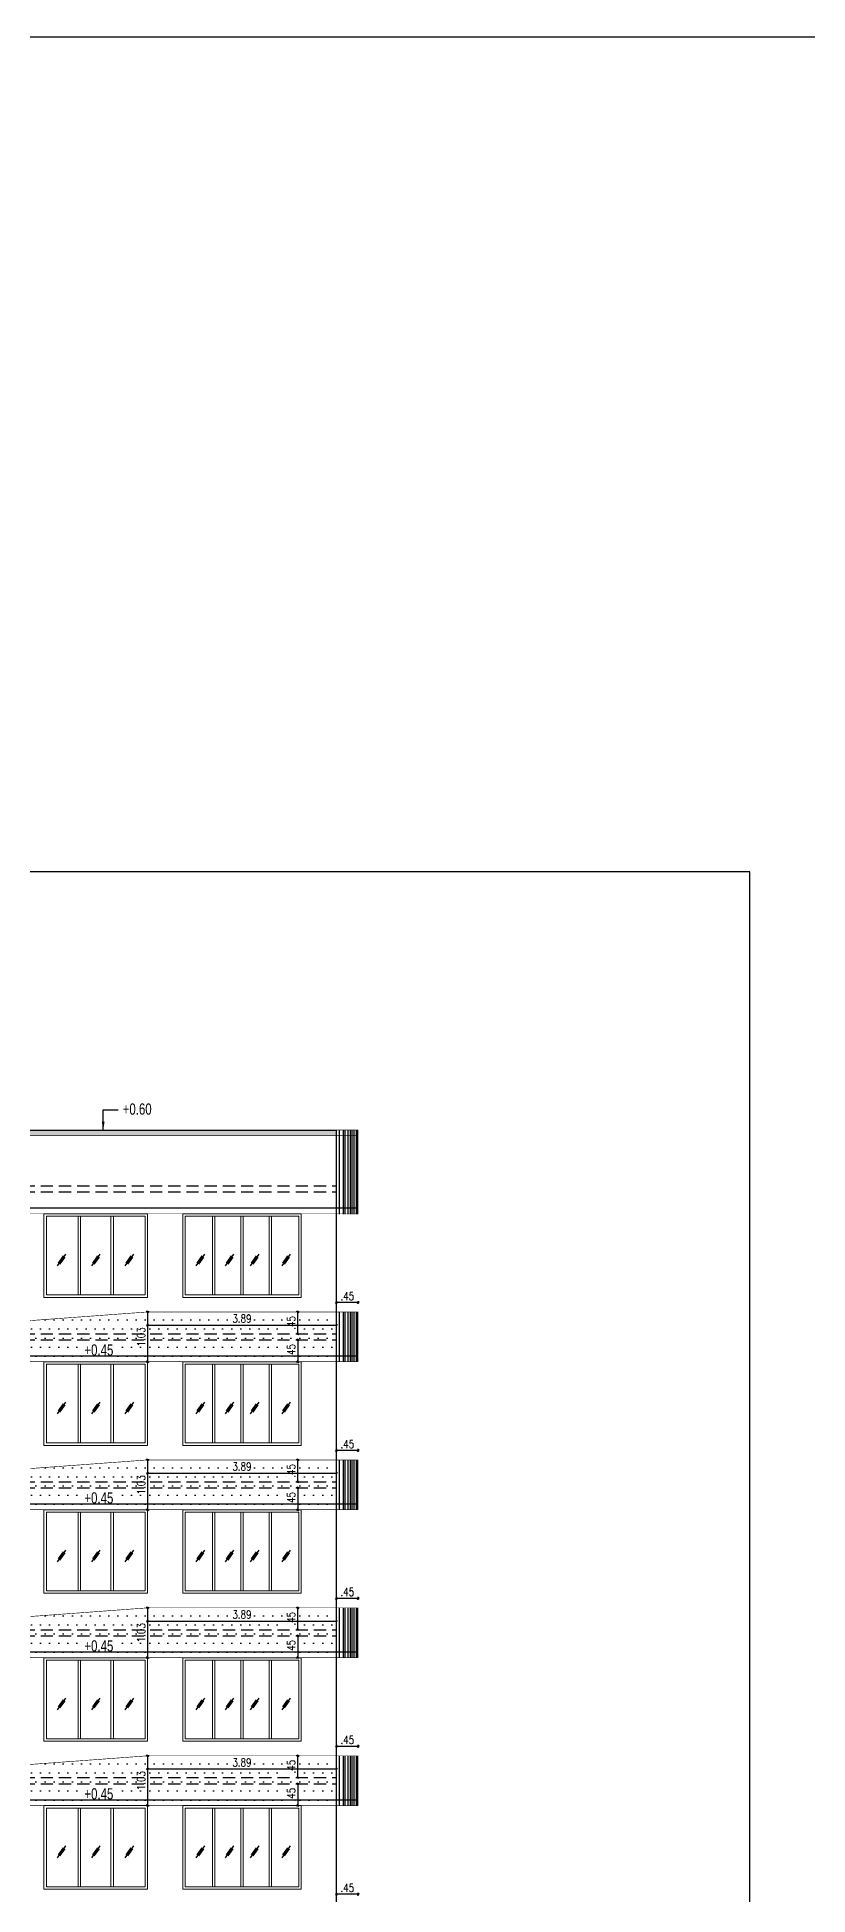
# Model space of a CAD drawing. Header units: inches. Extents: x 14331 to 14549, y 2557 to 2714.
# Drawn here: x 14378.12 to 14393.99, y 2675.97 to 2714.27 of the extents above; entities that cross this region are included whole.
import ezdxf
from ezdxf.enums import TextEntityAlignment as Align

# ---------------------------------------------------------------- set-up
doc = ezdxf.new("R2010")
doc.units = ezdxf.units.IN
doc.header["$LTSCALE"] = 0.25
doc.header["$MEASUREMENT"] = 0
doc.header["$PDMODE"] = 35
doc.linetypes.add('1', pattern=[0])
doc.linetypes.add('DASHEDX2', pattern=[1.5, 1, -0.5])
for name, color, linetype in [('ELE.PROJ.', 1, 'Continuous'), ('GLASS WINDOW', 251, '1'), ('hatch', 251, 'Continuous'), ('proj-internal', 1, 'DASHEDX2'), ('wall', 7, 'Continuous'), ('walls', 7, 'Continuous'), ('WORK TEX', 6, 'Continuous'), ('WORKING DIM', 7, 'Continuous')]:
    doc.layers.add(name, color=color, linetype=linetype)
doc.layers.add('WINDOW', color=106, linetype='Continuous', lineweight=13)
doc.styles.add('ARIAL', font='TIMES_0.TTF')
doc.styles.add('ARL', font='swisscl_0.ttf')
doc.styles.add('romans', font='romans.shx', dxfattribs={"width": 0.8})
doc.dimstyles.new('121', dxfattribs={"dimscale": 0.1, "dimtxt": 1.65, "dimasz": 0.2, "dimexe": 0.03125, "dimexo": 0.25, "dimgap": 0.5, "dimtad": 1, "dimzin": 4, "dimdsep": 46, "dimtxsty": 'romans', "dimblk1": 'MINITICK', "dimblk2": 'MINITICK', "dimsah": 1, "dimcen": 1, "dimse1": 1, "dimse2": 1, "dimclrd": 252, "dimclre": 256, "dimclrt": 7, "dimadec": 3, "dimazin": 0, "dimtfac": 0.8, "dimtix": 1, "dimtmove": 2, "dimatfit": 3, "dimfxl": 0, "dimtolj": 1, "dimtzin": 3, "dimarcsym": 0})
doc.dimstyles.new('DFSGSG', dxfattribs={"dimtxt": 0.23, "dimasz": 0.18, "dimexe": 0.18, "dimexo": 0.0625, "dimgap": 0.09, "dimtad": 1, "dimzin": 0, "dimdsep": 46, "dimtxsty": 'ARIAL', "dimcen": 0.09, "dimse1": 1, "dimse2": 1, "dimaunit": 1, "dimadec": 0, "dimazin": 0, "dimtfac": 1, "dimtix": 1, "dimtofl": 0, "dimtmove": 0, "dimatfit": 3, "dimfxl": 0, "dimtolj": 1, "dimtzin": 0, "dimarcsym": 0})

# ---------------------------------------------------------------- blocks, each defined once
blk = doc.blocks.new('MINITICK')
at = {"color": 7}
for p, q in [((1, 1), (-1, -1)), ((-1, 0), (1, 0)), ((0, -1.5), (0, 1.5))]:
    blk.add_line(p, q, dxfattribs=at)
blk = doc.blocks.new('*D1088')
at = {"layer": 'Defpoints', "color": 0, "transparency": 16777216}
for p in [(14384.285, 2675.982), (14384.285, 2675.787), (14384.735, 2675.787)]:
    blk.add_point(p, dxfattribs=at)
at = {"layer": 'WORKING DIM', "color": 252, "lineweight": -2, "transparency": 16777216}
blk.add_line((14384.715, 2675.982), (14384.305, 2675.982), dxfattribs=at)
at = {"layer": 'WORKING DIM', "color": 252, "lineweight": -2, "transparency": 16777216, "xscale": 0.02, "yscale": 0.02, "zscale": 0.02, "rotation": 180}
blk.add_blockref('MINITICK', (14384.285, 2675.982), dxfattribs=at)
at = {"layer": 'WORKING DIM', "color": 252, "lineweight": -2, "transparency": 16777216, "xscale": 0.02, "yscale": 0.02, "zscale": 0.02}
blk.add_blockref('MINITICK', (14384.735, 2675.982), dxfattribs=at)
at = {"layer": 'WORKING DIM', "color": 7, "transparency": 16777216, "insert": (14384.51, 2676.114), "char_height": 0.165, "attachment_point": 5, "style": 'romans'}
blk.add_mtext('\\A1;.45', dxfattribs=at)
blk = doc.blocks.new('*D1089')
at = {"layer": 'Defpoints', "color": 0, "transparency": 16777216}
for p in [(14384.285, 2679.032), (14384.285, 2678.837), (14384.735, 2678.837)]:
    blk.add_point(p, dxfattribs=at)
at = {"layer": 'WORKING DIM', "color": 252, "lineweight": -2, "transparency": 16777216}
blk.add_line((14384.715, 2679.032), (14384.305, 2679.032), dxfattribs=at)
at = {"layer": 'WORKING DIM', "color": 252, "lineweight": -2, "transparency": 16777216, "xscale": 0.02, "yscale": 0.02, "zscale": 0.02, "rotation": 180}
blk.add_blockref('MINITICK', (14384.285, 2679.032), dxfattribs=at)
at = {"layer": 'WORKING DIM', "color": 252, "lineweight": -2, "transparency": 16777216, "xscale": 0.02, "yscale": 0.02, "zscale": 0.02}
blk.add_blockref('MINITICK', (14384.735, 2679.032), dxfattribs=at)
at = {"layer": 'WORKING DIM', "color": 7, "transparency": 16777216, "insert": (14384.51, 2679.164), "char_height": 0.165, "attachment_point": 5, "style": 'romans'}
blk.add_mtext('\\A1;.45', dxfattribs=at)
blk = doc.blocks.new('*D1090')
at = {"layer": 'Defpoints', "color": 0, "transparency": 16777216}
for p in [(14384.285, 2682.082), (14384.285, 2681.887), (14384.735, 2681.887)]:
    blk.add_point(p, dxfattribs=at)
at = {"layer": 'WORKING DIM', "color": 252, "lineweight": -2, "transparency": 16777216}
blk.add_line((14384.715, 2682.082), (14384.305, 2682.082), dxfattribs=at)
at = {"layer": 'WORKING DIM', "color": 252, "lineweight": -2, "transparency": 16777216, "xscale": 0.02, "yscale": 0.02, "zscale": 0.02, "rotation": 180}
blk.add_blockref('MINITICK', (14384.285, 2682.082), dxfattribs=at)
at = {"layer": 'WORKING DIM', "color": 252, "lineweight": -2, "transparency": 16777216, "xscale": 0.02, "yscale": 0.02, "zscale": 0.02}
blk.add_blockref('MINITICK', (14384.735, 2682.082), dxfattribs=at)
at = {"layer": 'WORKING DIM', "color": 7, "transparency": 16777216, "insert": (14384.51, 2682.214), "char_height": 0.165, "attachment_point": 5, "style": 'romans'}
blk.add_mtext('\\A1;.45', dxfattribs=at)
blk = doc.blocks.new('*D1091')
at = {"layer": 'Defpoints', "color": 0, "transparency": 16777216}
for p in [(14384.285, 2685.132), (14384.285, 2684.937), (14384.735, 2684.937)]:
    blk.add_point(p, dxfattribs=at)
at = {"layer": 'WORKING DIM', "color": 252, "lineweight": -2, "transparency": 16777216}
blk.add_line((14384.715, 2685.132), (14384.305, 2685.132), dxfattribs=at)
at = {"layer": 'WORKING DIM', "color": 252, "lineweight": -2, "transparency": 16777216, "xscale": 0.02, "yscale": 0.02, "zscale": 0.02, "rotation": 180}
blk.add_blockref('MINITICK', (14384.285, 2685.132), dxfattribs=at)
at = {"layer": 'WORKING DIM', "color": 252, "lineweight": -2, "transparency": 16777216, "xscale": 0.02, "yscale": 0.02, "zscale": 0.02}
blk.add_blockref('MINITICK', (14384.735, 2685.132), dxfattribs=at)
at = {"layer": 'WORKING DIM', "color": 7, "transparency": 16777216, "insert": (14384.51, 2685.264), "char_height": 0.165, "attachment_point": 5, "style": 'romans'}
blk.add_mtext('\\A1;.45', dxfattribs=at)
blk = doc.blocks.new('*D1092')
at = {"layer": 'Defpoints', "color": 0, "transparency": 16777216}
for p in [(14384.285, 2688.182), (14384.285, 2687.987), (14384.735, 2687.987)]:
    blk.add_point(p, dxfattribs=at)
at = {"layer": 'WORKING DIM', "color": 252, "lineweight": -2, "transparency": 16777216}
blk.add_line((14384.715, 2688.182), (14384.305, 2688.182), dxfattribs=at)
at = {"layer": 'WORKING DIM', "color": 252, "lineweight": -2, "transparency": 16777216, "xscale": 0.02, "yscale": 0.02, "zscale": 0.02, "rotation": 180}
blk.add_blockref('MINITICK', (14384.285, 2688.182), dxfattribs=at)
at = {"layer": 'WORKING DIM', "color": 252, "lineweight": -2, "transparency": 16777216, "xscale": 0.02, "yscale": 0.02, "zscale": 0.02}
blk.add_blockref('MINITICK', (14384.735, 2688.182), dxfattribs=at)
at = {"layer": 'WORKING DIM', "color": 7, "transparency": 16777216, "insert": (14384.51, 2688.314), "char_height": 0.165, "attachment_point": 5, "style": 'romans'}
blk.add_mtext('\\A1;.45', dxfattribs=at)
blk = doc.blocks.new('*D1173')
at = {"layer": 'Defpoints', "color": 0, "transparency": 16777216}
for p in [(14383.268, 2678.837), (14383.489, 2678.837), (14383.268, 2678.387)]:
    blk.add_point(p, dxfattribs=at)
at = {"layer": 'WORKING DIM', "color": 252, "lineweight": -2, "transparency": 16777216}
blk.add_line((14383.489, 2678.407), (14383.489, 2678.817), dxfattribs=at)
at = {"layer": 'WORKING DIM', "color": 252, "lineweight": -2, "transparency": 16777216, "xscale": 0.02, "yscale": 0.02, "zscale": 0.02}
for p, rotation in [((14383.489, 2678.837), 90), ((14383.489, 2678.387), 270)]:
    blk.add_blockref('MINITICK', p, dxfattribs=dict(at, rotation=rotation))
at = {"layer": 'WORKING DIM', "color": 7, "transparency": 16777216, "insert": (14383.356, 2678.612), "char_height": 0.165, "attachment_point": 5, "rotation": 90, "style": 'romans'}
blk.add_mtext('\\A1;.45', dxfattribs=at)
blk = doc.blocks.new('*D1174')
at = {"layer": 'Defpoints', "color": 0, "transparency": 16777216}
for p in [(14383.78, 2678.26), (14383.489, 2677.81), (14383.78, 2677.81)]:
    blk.add_point(p, dxfattribs=at)
at = {"layer": 'WORKING DIM', "color": 252, "lineweight": -2, "transparency": 16777216}
blk.add_line((14383.489, 2678.24), (14383.489, 2677.83), dxfattribs=at)
at = {"layer": 'WORKING DIM', "color": 252, "lineweight": -2, "transparency": 16777216, "xscale": 0.02, "yscale": 0.02, "zscale": 0.02}
for p, rotation in [((14383.489, 2678.26), 90), ((14383.489, 2677.81), 270)]:
    blk.add_blockref('MINITICK', p, dxfattribs=dict(at, rotation=rotation))
at = {"layer": 'WORKING DIM', "color": 7, "transparency": 16777216, "insert": (14383.356, 2678.035), "char_height": 0.165, "attachment_point": 5, "rotation": 90, "style": 'romans'}
blk.add_mtext('\\A1;.45', dxfattribs=at)
blk = doc.blocks.new('*D1178')
at = {"layer": 'Defpoints', "color": 0, "transparency": 16777216}
for p in [(14380.397, 2678.837), (14384.285, 2678.837), (14384.285, 2678.566)]:
    blk.add_point(p, dxfattribs=at)
at = {"layer": 'WORKING DIM', "color": 252, "lineweight": -2, "transparency": 16777216}
blk.add_line((14380.417, 2678.566), (14384.265, 2678.566), dxfattribs=at)
at = {"layer": 'WORKING DIM', "color": 252, "lineweight": -2, "transparency": 16777216, "xscale": 0.02, "yscale": 0.02, "zscale": 0.02, "rotation": 180}
blk.add_blockref('MINITICK', (14380.397, 2678.566), dxfattribs=at)
at = {"layer": 'WORKING DIM', "color": 252, "lineweight": -2, "transparency": 16777216, "xscale": 0.02, "yscale": 0.02, "zscale": 0.02}
blk.add_blockref('MINITICK', (14384.285, 2678.566), dxfattribs=at)
at = {"layer": 'WORKING DIM', "color": 7, "transparency": 16777216, "insert": (14382.341, 2678.699), "char_height": 0.165, "attachment_point": 5, "style": 'romans'}
blk.add_mtext('\\A1;3.89', dxfattribs=at)
blk = doc.blocks.new('*D1181')
at = {"layer": 'Defpoints', "color": 0, "transparency": 16777216}
for p in [(14380.397, 2678.837), (14378.263, 2677.81), (14380.397, 2677.81)]:
    blk.add_point(p, dxfattribs=at)
at = {"layer": 'WORKING DIM', "color": 252, "lineweight": -2, "transparency": 16777216}
blk.add_line((14380.397, 2678.817), (14380.397, 2677.83), dxfattribs=at)
at = {"layer": 'WORKING DIM', "color": 252, "lineweight": -2, "transparency": 16777216, "xscale": 0.02, "yscale": 0.02, "zscale": 0.02}
for p, rotation in [((14380.397, 2678.837), 90), ((14380.397, 2677.81), 270)]:
    blk.add_blockref('MINITICK', p, dxfattribs=dict(at, rotation=rotation))
at = {"layer": 'WORKING DIM', "color": 7, "transparency": 16777216, "insert": (14380.265, 2678.324), "char_height": 0.165, "attachment_point": 5, "rotation": 90, "style": 'romans'}
blk.add_mtext('\\A1;1.03', dxfattribs=at)
blk = doc.blocks.new('*D1183')
at = {"layer": 'Defpoints', "color": 0, "transparency": 16777216}
for p in [(14383.268, 2681.887), (14383.489, 2681.887), (14383.268, 2681.437)]:
    blk.add_point(p, dxfattribs=at)
at = {"layer": 'WORKING DIM', "color": 252, "lineweight": -2, "transparency": 16777216}
blk.add_line((14383.489, 2681.457), (14383.489, 2681.867), dxfattribs=at)
at = {"layer": 'WORKING DIM', "color": 252, "lineweight": -2, "transparency": 16777216, "xscale": 0.02, "yscale": 0.02, "zscale": 0.02}
for p, rotation in [((14383.489, 2681.887), 90), ((14383.489, 2681.437), 270)]:
    blk.add_blockref('MINITICK', p, dxfattribs=dict(at, rotation=rotation))
at = {"layer": 'WORKING DIM', "color": 7, "transparency": 16777216, "insert": (14383.356, 2681.662), "char_height": 0.165, "attachment_point": 5, "rotation": 90, "style": 'romans'}
blk.add_mtext('\\A1;.45', dxfattribs=at)
blk = doc.blocks.new('*D1184')
at = {"layer": 'Defpoints', "color": 0, "transparency": 16777216}
for p in [(14383.78, 2681.31), (14383.489, 2680.86), (14383.78, 2680.86)]:
    blk.add_point(p, dxfattribs=at)
at = {"layer": 'WORKING DIM', "color": 252, "lineweight": -2, "transparency": 16777216}
blk.add_line((14383.489, 2681.29), (14383.489, 2680.88), dxfattribs=at)
at = {"layer": 'WORKING DIM', "color": 252, "lineweight": -2, "transparency": 16777216, "xscale": 0.02, "yscale": 0.02, "zscale": 0.02}
for p, rotation in [((14383.489, 2681.31), 90), ((14383.489, 2680.86), 270)]:
    blk.add_blockref('MINITICK', p, dxfattribs=dict(at, rotation=rotation))
at = {"layer": 'WORKING DIM', "color": 7, "transparency": 16777216, "insert": (14383.356, 2681.085), "char_height": 0.165, "attachment_point": 5, "rotation": 90, "style": 'romans'}
blk.add_mtext('\\A1;.45', dxfattribs=at)
blk = doc.blocks.new('*D1188')
at = {"layer": 'Defpoints', "color": 0, "transparency": 16777216}
for p in [(14380.397, 2681.887), (14384.285, 2681.887), (14384.285, 2681.616)]:
    blk.add_point(p, dxfattribs=at)
at = {"layer": 'WORKING DIM', "color": 252, "lineweight": -2, "transparency": 16777216}
blk.add_line((14380.417, 2681.616), (14384.265, 2681.616), dxfattribs=at)
at = {"layer": 'WORKING DIM', "color": 252, "lineweight": -2, "transparency": 16777216, "xscale": 0.02, "yscale": 0.02, "zscale": 0.02, "rotation": 180}
blk.add_blockref('MINITICK', (14380.397, 2681.616), dxfattribs=at)
at = {"layer": 'WORKING DIM', "color": 252, "lineweight": -2, "transparency": 16777216, "xscale": 0.02, "yscale": 0.02, "zscale": 0.02}
blk.add_blockref('MINITICK', (14384.285, 2681.616), dxfattribs=at)
at = {"layer": 'WORKING DIM', "color": 7, "transparency": 16777216, "insert": (14382.341, 2681.749), "char_height": 0.165, "attachment_point": 5, "style": 'romans'}
blk.add_mtext('\\A1;3.89', dxfattribs=at)
blk = doc.blocks.new('*D1191')
at = {"layer": 'Defpoints', "color": 0, "transparency": 16777216}
for p in [(14380.397, 2681.887), (14378.263, 2680.86), (14380.397, 2680.86)]:
    blk.add_point(p, dxfattribs=at)
at = {"layer": 'WORKING DIM', "color": 252, "lineweight": -2, "transparency": 16777216}
blk.add_line((14380.397, 2681.867), (14380.397, 2680.88), dxfattribs=at)
at = {"layer": 'WORKING DIM', "color": 252, "lineweight": -2, "transparency": 16777216, "xscale": 0.02, "yscale": 0.02, "zscale": 0.02}
for p, rotation in [((14380.397, 2681.887), 90), ((14380.397, 2680.86), 270)]:
    blk.add_blockref('MINITICK', p, dxfattribs=dict(at, rotation=rotation))
at = {"layer": 'WORKING DIM', "color": 7, "transparency": 16777216, "insert": (14380.265, 2681.374), "char_height": 0.165, "attachment_point": 5, "rotation": 90, "style": 'romans'}
blk.add_mtext('\\A1;1.03', dxfattribs=at)
blk = doc.blocks.new('*D1193')
at = {"layer": 'Defpoints', "color": 0, "transparency": 16777216}
for p in [(14383.268, 2684.937), (14383.489, 2684.937), (14383.268, 2684.487)]:
    blk.add_point(p, dxfattribs=at)
at = {"layer": 'WORKING DIM', "color": 252, "lineweight": -2, "transparency": 16777216}
blk.add_line((14383.489, 2684.507), (14383.489, 2684.917), dxfattribs=at)
at = {"layer": 'WORKING DIM', "color": 252, "lineweight": -2, "transparency": 16777216, "xscale": 0.02, "yscale": 0.02, "zscale": 0.02}
for p, rotation in [((14383.489, 2684.937), 90), ((14383.489, 2684.487), 270)]:
    blk.add_blockref('MINITICK', p, dxfattribs=dict(at, rotation=rotation))
at = {"layer": 'WORKING DIM', "color": 7, "transparency": 16777216, "insert": (14383.356, 2684.712), "char_height": 0.165, "attachment_point": 5, "rotation": 90, "style": 'romans'}
blk.add_mtext('\\A1;.45', dxfattribs=at)
blk = doc.blocks.new('*D1194')
at = {"layer": 'Defpoints', "color": 0, "transparency": 16777216}
for p in [(14383.78, 2684.36), (14383.489, 2683.91), (14383.78, 2683.91)]:
    blk.add_point(p, dxfattribs=at)
at = {"layer": 'WORKING DIM', "color": 252, "lineweight": -2, "transparency": 16777216}
blk.add_line((14383.489, 2684.34), (14383.489, 2683.93), dxfattribs=at)
at = {"layer": 'WORKING DIM', "color": 252, "lineweight": -2, "transparency": 16777216, "xscale": 0.02, "yscale": 0.02, "zscale": 0.02}
for p, rotation in [((14383.489, 2684.36), 90), ((14383.489, 2683.91), 270)]:
    blk.add_blockref('MINITICK', p, dxfattribs=dict(at, rotation=rotation))
at = {"layer": 'WORKING DIM', "color": 7, "transparency": 16777216, "insert": (14383.356, 2684.135), "char_height": 0.165, "attachment_point": 5, "rotation": 90, "style": 'romans'}
blk.add_mtext('\\A1;.45', dxfattribs=at)
blk = doc.blocks.new('*D1198')
at = {"layer": 'Defpoints', "color": 0, "transparency": 16777216}
for p in [(14380.397, 2684.937), (14384.285, 2684.937), (14384.285, 2684.666)]:
    blk.add_point(p, dxfattribs=at)
at = {"layer": 'WORKING DIM', "color": 252, "lineweight": -2, "transparency": 16777216}
blk.add_line((14380.417, 2684.666), (14384.265, 2684.666), dxfattribs=at)
at = {"layer": 'WORKING DIM', "color": 252, "lineweight": -2, "transparency": 16777216, "xscale": 0.02, "yscale": 0.02, "zscale": 0.02, "rotation": 180}
blk.add_blockref('MINITICK', (14380.397, 2684.666), dxfattribs=at)
at = {"layer": 'WORKING DIM', "color": 252, "lineweight": -2, "transparency": 16777216, "xscale": 0.02, "yscale": 0.02, "zscale": 0.02}
blk.add_blockref('MINITICK', (14384.285, 2684.666), dxfattribs=at)
at = {"layer": 'WORKING DIM', "color": 7, "transparency": 16777216, "insert": (14382.341, 2684.799), "char_height": 0.165, "attachment_point": 5, "style": 'romans'}
blk.add_mtext('\\A1;3.89', dxfattribs=at)
blk = doc.blocks.new('*D1201')
at = {"layer": 'Defpoints', "color": 0, "transparency": 16777216}
for p in [(14380.397, 2684.937), (14378.263, 2683.91), (14380.397, 2683.91)]:
    blk.add_point(p, dxfattribs=at)
at = {"layer": 'WORKING DIM', "color": 252, "lineweight": -2, "transparency": 16777216}
blk.add_line((14380.397, 2684.917), (14380.397, 2683.93), dxfattribs=at)
at = {"layer": 'WORKING DIM', "color": 252, "lineweight": -2, "transparency": 16777216, "xscale": 0.02, "yscale": 0.02, "zscale": 0.02}
for p, rotation in [((14380.397, 2684.937), 90), ((14380.397, 2683.91), 270)]:
    blk.add_blockref('MINITICK', p, dxfattribs=dict(at, rotation=rotation))
at = {"layer": 'WORKING DIM', "color": 7, "transparency": 16777216, "insert": (14380.265, 2684.424), "char_height": 0.165, "attachment_point": 5, "rotation": 90, "style": 'romans'}
blk.add_mtext('\\A1;1.03', dxfattribs=at)
blk = doc.blocks.new('*D1203')
at = {"layer": 'Defpoints', "color": 0, "transparency": 16777216}
for p in [(14383.268, 2687.987), (14383.489, 2687.987), (14383.268, 2687.537)]:
    blk.add_point(p, dxfattribs=at)
at = {"layer": 'WORKING DIM', "color": 252, "lineweight": -2, "transparency": 16777216}
blk.add_line((14383.489, 2687.557), (14383.489, 2687.967), dxfattribs=at)
at = {"layer": 'WORKING DIM', "color": 252, "lineweight": -2, "transparency": 16777216, "xscale": 0.02, "yscale": 0.02, "zscale": 0.02}
for p, rotation in [((14383.489, 2687.987), 90), ((14383.489, 2687.537), 270)]:
    blk.add_blockref('MINITICK', p, dxfattribs=dict(at, rotation=rotation))
at = {"layer": 'WORKING DIM', "color": 7, "transparency": 16777216, "insert": (14383.356, 2687.762), "char_height": 0.165, "attachment_point": 5, "rotation": 90, "style": 'romans'}
blk.add_mtext('\\A1;.45', dxfattribs=at)
blk = doc.blocks.new('*D1204')
at = {"layer": 'Defpoints', "color": 0, "transparency": 16777216}
for p in [(14383.78, 2687.41), (14383.489, 2686.96), (14383.78, 2686.96)]:
    blk.add_point(p, dxfattribs=at)
at = {"layer": 'WORKING DIM', "color": 252, "lineweight": -2, "transparency": 16777216}
blk.add_line((14383.489, 2687.39), (14383.489, 2686.98), dxfattribs=at)
at = {"layer": 'WORKING DIM', "color": 252, "lineweight": -2, "transparency": 16777216, "xscale": 0.02, "yscale": 0.02, "zscale": 0.02}
for p, rotation in [((14383.489, 2687.41), 90), ((14383.489, 2686.96), 270)]:
    blk.add_blockref('MINITICK', p, dxfattribs=dict(at, rotation=rotation))
at = {"layer": 'WORKING DIM', "color": 7, "transparency": 16777216, "insert": (14383.356, 2687.185), "char_height": 0.165, "attachment_point": 5, "rotation": 90, "style": 'romans'}
blk.add_mtext('\\A1;.45', dxfattribs=at)
blk = doc.blocks.new('*D1208')
at = {"layer": 'Defpoints', "color": 0, "transparency": 16777216}
for p in [(14380.397, 2687.987), (14384.285, 2687.987), (14384.285, 2687.716)]:
    blk.add_point(p, dxfattribs=at)
at = {"layer": 'WORKING DIM', "color": 252, "lineweight": -2, "transparency": 16777216}
blk.add_line((14380.417, 2687.716), (14384.265, 2687.716), dxfattribs=at)
at = {"layer": 'WORKING DIM', "color": 252, "lineweight": -2, "transparency": 16777216, "xscale": 0.02, "yscale": 0.02, "zscale": 0.02, "rotation": 180}
blk.add_blockref('MINITICK', (14380.397, 2687.716), dxfattribs=at)
at = {"layer": 'WORKING DIM', "color": 252, "lineweight": -2, "transparency": 16777216, "xscale": 0.02, "yscale": 0.02, "zscale": 0.02}
blk.add_blockref('MINITICK', (14384.285, 2687.716), dxfattribs=at)
at = {"layer": 'WORKING DIM', "color": 7, "transparency": 16777216, "insert": (14382.341, 2687.849), "char_height": 0.165, "attachment_point": 5, "style": 'romans'}
blk.add_mtext('\\A1;3.89', dxfattribs=at)
blk = doc.blocks.new('*D1211')
at = {"layer": 'Defpoints', "color": 0, "transparency": 16777216}
for p in [(14380.397, 2687.987), (14378.263, 2686.96), (14380.397, 2686.96)]:
    blk.add_point(p, dxfattribs=at)
at = {"layer": 'WORKING DIM', "color": 252, "lineweight": -2, "transparency": 16777216}
blk.add_line((14380.397, 2687.967), (14380.397, 2686.98), dxfattribs=at)
at = {"layer": 'WORKING DIM', "color": 252, "lineweight": -2, "transparency": 16777216, "xscale": 0.02, "yscale": 0.02, "zscale": 0.02}
for p, rotation in [((14380.397, 2687.987), 90), ((14380.397, 2686.96), 270)]:
    blk.add_blockref('MINITICK', p, dxfattribs=dict(at, rotation=rotation))
at = {"layer": 'WORKING DIM', "color": 7, "transparency": 16777216, "insert": (14380.265, 2687.474), "char_height": 0.165, "attachment_point": 5, "rotation": 90, "style": 'romans'}
blk.add_mtext('\\A1;1.03', dxfattribs=at)

msp = doc.modelspace()

# ---------------------------------------------------------------- hatches: boundary and pattern name
at = {"layer": 'hatch', "true_color": 0xc7b399}
h = msp.add_hatch(dxfattribs=at)
h.set_pattern_fill('DOTS', color=253, scale=0.5)
h.set_pattern_definition([(0, (-249.33901, 17.27428), (0.015625, 0.03125), [0, -0.03125])])
h.paths.add_polyline_path([(14374.3, 2691.737), (14384.285, 2691.737), (14384.285, 2691.622), (14374.3, 2691.622)])
h = msp.add_hatch(dxfattribs=at)
h.set_pattern_fill('DOTS', color=253, scale=3)
h.set_pattern_definition([(0, (-249.33901, 50.82431), (0.09375, 0.1875), [0, -0.1875])])
h.paths.add_polyline_path([(14374.3, 2687.537), (14374.3, 2686.96), (14384.285, 2686.96), (14384.285, 2687.987), (14380.397, 2687.987)])
h = msp.add_hatch(dxfattribs=at)
h.set_pattern_fill('DOTS', color=253, scale=3)
h.set_pattern_definition([(0, (-249.33901, 47.77428), (0.09375, 0.1875), [0, -0.1875])])
h.paths.add_polyline_path([(14374.3, 2684.487), (14374.3, 2683.91), (14384.285, 2683.91), (14384.285, 2684.937), (14380.397, 2684.937)])
h = msp.add_hatch(dxfattribs=at)
h.set_pattern_fill('DOTS', color=253, scale=3)
h.set_pattern_definition([(0, (-249.33901, 44.72428), (0.09375, 0.1875), [0, -0.1875])])
h.paths.add_polyline_path([(14374.3, 2681.437), (14374.3, 2680.86), (14384.285, 2680.86), (14384.285, 2681.887), (14380.397, 2681.887)])
h = msp.add_hatch(dxfattribs=at)
h.set_pattern_fill('DOTS', color=253, scale=3)
h.set_pattern_definition([(0, (-249.33901, 41.67428), (0.09375, 0.1875), [0, -0.1875])])
h.paths.add_polyline_path([(14374.3, 2678.387), (14374.3, 2677.81), (14384.285, 2677.81), (14384.285, 2678.837), (14380.397, 2678.837)])

# ---------------------------------------------------------------- linework, layer by layer
at = {"layer": 'ELE.PROJ.', "color": 8}
for p, q in [((14384.345, 2691.737), (14384.345, 2690.006)), ((14384.423, 2691.737), (14384.423, 2690.006)), ((14384.463, 2691.737), (14384.463, 2690.006)), ((14384.524, 2691.737), (14384.524, 2690.006)), ((14384.57, 2691.737), (14384.57, 2690.006)), ((14384.604, 2691.737), (14384.604, 2690.006)), ((14384.645, 2691.737), (14384.645, 2690.006)), ((14384.694, 2691.737), (14384.694, 2690.006)), ((14384.723, 2691.737), (14384.723, 2690.006)), ((14384.345, 2687.987), (14384.345, 2686.956)), ((14384.423, 2687.987), (14384.423, 2686.956)), ((14384.463, 2687.987), (14384.463, 2686.956)), ((14384.524, 2687.987), (14384.524, 2686.956)), ((14384.57, 2687.987), (14384.57, 2686.956)), ((14384.604, 2687.987), (14384.604, 2686.956)), ((14384.645, 2687.987), (14384.645, 2686.956)), ((14384.694, 2687.987), (14384.694, 2686.956)), ((14384.723, 2687.987), (14384.723, 2686.956)), ((14384.345, 2684.937), (14384.345, 2683.906)), ((14384.423, 2684.937), (14384.423, 2683.906)), ((14384.463, 2684.937), (14384.463, 2683.906)), ((14384.524, 2684.937), (14384.524, 2683.906)), ((14384.57, 2684.937), (14384.57, 2683.906)), ((14384.604, 2684.937), (14384.604, 2683.906)), ((14384.645, 2684.937), (14384.645, 2683.906)), ((14384.694, 2684.937), (14384.694, 2683.906)), ((14384.723, 2684.937), (14384.723, 2683.906)), ((14384.345, 2681.887), (14384.345, 2680.856)), ((14384.423, 2681.887), (14384.423, 2680.856)), ((14384.463, 2681.887), (14384.463, 2680.856)), ((14384.524, 2681.887), (14384.524, 2680.856)), ((14384.57, 2681.887), (14384.57, 2680.856)), ((14384.604, 2681.887), (14384.604, 2680.856)), ((14384.645, 2681.887), (14384.645, 2680.856)), ((14384.694, 2681.887), (14384.694, 2680.856)), ((14384.723, 2681.887), (14384.723, 2680.856)), ((14384.345, 2678.837), (14384.345, 2677.806)), ((14384.423, 2678.837), (14384.423, 2677.806)), ((14384.463, 2678.837), (14384.463, 2677.806)), ((14384.524, 2678.837), (14384.524, 2677.806)), ((14384.57, 2678.837), (14384.57, 2677.806)), ((14384.604, 2678.837), (14384.604, 2677.806)), ((14384.645, 2678.837), (14384.645, 2677.806)), ((14384.694, 2678.837), (14384.694, 2677.806)), ((14384.723, 2678.837), (14384.723, 2677.806))]:
    msp.add_line(p, q, dxfattribs=at)
at = {"layer": 'ELE.PROJ.'}
for p, q in [((14384.735, 2690.125), (14374.3, 2690.125)), ((14384.735, 2687.075), (14374.3, 2687.075)), ((14384.735, 2684.025), (14374.3, 2684.025)), ((14384.735, 2680.975), (14374.3, 2680.975)), ((14384.735, 2677.925), (14374.3, 2677.925))]:
    msp.add_line(p, q, dxfattribs=at)
at = {"layer": 'ELE.PROJ.', "const_width": 0.012}
for points in [[(14384.735, 2690.01), (14374.3, 2690.01), (14374.3, 2691.737), (14384.735, 2691.737)], [(14384.735, 2687.987), (14380.397, 2687.987), (14374.3, 2687.537), (14374.3, 2686.96), (14384.735, 2686.96)], [(14384.735, 2684.937), (14380.397, 2684.937), (14374.3, 2684.487), (14374.3, 2683.91), (14384.735, 2683.91)], [(14384.735, 2681.887), (14380.397, 2681.887), (14374.3, 2681.437), (14374.3, 2680.86), (14384.735, 2680.86)], [(14384.735, 2678.837), (14380.397, 2678.837), (14374.3, 2678.387), (14374.3, 2677.81), (14384.735, 2677.81)]]:
    msp.add_lwpolyline(points, close=True, dxfattribs=at)
msp.add_lwpolyline([(14384.735, 2691.622), (14374.3, 2691.622)], dxfattribs=at)
at = {"layer": 'GLASS WINDOW', "color": 4, "ltscale": 200}
for p, q in [((14378.709, 2689.178), (14378.536, 2688.937)), ((14379.415, 2689.178), (14379.242, 2688.937)), ((14380.104, 2689.178), (14379.93, 2688.937)), ((14381.568, 2689.178), (14381.394, 2688.937)), ((14382.17, 2689.178), (14381.997, 2688.937)), ((14382.687, 2689.178), (14382.513, 2688.937)), ((14383.333, 2689.178), (14383.159, 2688.937)), ((14378.659, 2689.142), (14378.554, 2688.996)), ((14378.691, 2689.119), (14378.586, 2688.973)), ((14379.365, 2689.142), (14379.26, 2688.996)), ((14379.397, 2689.119), (14379.292, 2688.973)), ((14380.054, 2689.142), (14379.949, 2688.996)), ((14380.086, 2689.119), (14379.981, 2688.973)), ((14381.517, 2689.142), (14381.412, 2688.996)), ((14381.55, 2689.119), (14381.445, 2688.973)), ((14382.12, 2689.142), (14382.015, 2688.996)), ((14382.152, 2689.119), (14382.047, 2688.973)), ((14382.637, 2689.142), (14382.532, 2688.996)), ((14382.669, 2689.119), (14382.564, 2688.973)), ((14383.282, 2689.142), (14383.177, 2688.996)), ((14383.315, 2689.119), (14383.21, 2688.973)), ((14378.709, 2686.128), (14378.536, 2685.887)), ((14378.659, 2686.092), (14378.554, 2685.946)), ((14379.415, 2686.128), (14379.242, 2685.887)), ((14379.365, 2686.092), (14379.26, 2685.946)), ((14380.104, 2686.128), (14379.93, 2685.887)), ((14380.054, 2686.092), (14379.949, 2685.946)), ((14381.568, 2686.128), (14381.394, 2685.887)), ((14381.517, 2686.092), (14381.412, 2685.946)), ((14382.17, 2686.128), (14381.997, 2685.887)), ((14382.12, 2686.092), (14382.015, 2685.946)), ((14382.687, 2686.128), (14382.513, 2685.887)), ((14382.637, 2686.092), (14382.532, 2685.946)), ((14383.333, 2686.128), (14383.159, 2685.887)), ((14383.282, 2686.092), (14383.177, 2685.946)), ((14378.691, 2686.069), (14378.586, 2685.923)), ((14379.397, 2686.069), (14379.292, 2685.923)), ((14380.086, 2686.069), (14379.981, 2685.923)), ((14381.55, 2686.069), (14381.445, 2685.923)), ((14382.152, 2686.069), (14382.047, 2685.923)), ((14382.669, 2686.069), (14382.564, 2685.923)), ((14383.315, 2686.069), (14383.21, 2685.923)), ((14378.709, 2683.078), (14378.536, 2682.837)), ((14378.659, 2683.042), (14378.554, 2682.896)), ((14378.691, 2683.019), (14378.586, 2682.873)), ((14379.415, 2683.078), (14379.242, 2682.837)), ((14379.365, 2683.042), (14379.26, 2682.896)), ((14379.397, 2683.019), (14379.292, 2682.873)), ((14380.104, 2683.078), (14379.93, 2682.837)), ((14380.054, 2683.042), (14379.949, 2682.896)), ((14380.086, 2683.019), (14379.981, 2682.873)), ((14381.568, 2683.078), (14381.394, 2682.837)), ((14381.517, 2683.042), (14381.412, 2682.896)), ((14381.55, 2683.019), (14381.445, 2682.873)), ((14382.17, 2683.078), (14381.997, 2682.837)), ((14382.12, 2683.042), (14382.015, 2682.896)), ((14382.152, 2683.019), (14382.047, 2682.873)), ((14382.687, 2683.078), (14382.513, 2682.837)), ((14382.637, 2683.042), (14382.532, 2682.896)), ((14382.669, 2683.019), (14382.564, 2682.873)), ((14383.333, 2683.078), (14383.159, 2682.837)), ((14383.282, 2683.042), (14383.177, 2682.896)), ((14383.315, 2683.019), (14383.21, 2682.873)), ((14378.709, 2680.028), (14378.536, 2679.787)), ((14378.659, 2679.992), (14378.554, 2679.846)), ((14378.691, 2679.969), (14378.586, 2679.823)), ((14379.415, 2680.028), (14379.242, 2679.787)), ((14379.365, 2679.992), (14379.26, 2679.846)), ((14379.397, 2679.969), (14379.292, 2679.823)), ((14380.104, 2680.028), (14379.93, 2679.787)), ((14380.054, 2679.992), (14379.949, 2679.846)), ((14380.086, 2679.969), (14379.981, 2679.823)), ((14381.568, 2680.028), (14381.394, 2679.787)), ((14381.517, 2679.992), (14381.412, 2679.846)), ((14381.55, 2679.969), (14381.445, 2679.823)), ((14382.17, 2680.028), (14381.997, 2679.787)), ((14382.12, 2679.992), (14382.015, 2679.846)), ((14382.152, 2679.969), (14382.047, 2679.823)), ((14382.687, 2680.028), (14382.513, 2679.787)), ((14382.637, 2679.992), (14382.532, 2679.846)), ((14382.669, 2679.969), (14382.564, 2679.823)), ((14383.333, 2680.028), (14383.159, 2679.787)), ((14383.282, 2679.992), (14383.177, 2679.846)), ((14383.315, 2679.969), (14383.21, 2679.823)), ((14378.709, 2676.978), (14378.536, 2676.737)), ((14378.659, 2676.942), (14378.554, 2676.796)), ((14378.691, 2676.919), (14378.586, 2676.773)), ((14379.415, 2676.978), (14379.242, 2676.737)), ((14379.365, 2676.942), (14379.26, 2676.796)), ((14379.397, 2676.919), (14379.292, 2676.773)), ((14380.104, 2676.978), (14379.93, 2676.737)), ((14380.054, 2676.942), (14379.949, 2676.796)), ((14380.086, 2676.919), (14379.981, 2676.773)), ((14381.568, 2676.978), (14381.394, 2676.737)), ((14381.517, 2676.942), (14381.412, 2676.796)), ((14381.55, 2676.919), (14381.445, 2676.773)), ((14382.17, 2676.978), (14381.997, 2676.737)), ((14382.12, 2676.942), (14382.015, 2676.796)), ((14382.152, 2676.919), (14382.047, 2676.773)), ((14382.687, 2676.978), (14382.513, 2676.737)), ((14382.637, 2676.942), (14382.532, 2676.796)), ((14382.669, 2676.919), (14382.564, 2676.773)), ((14383.333, 2676.978), (14383.159, 2676.737)), ((14383.282, 2676.942), (14383.177, 2676.796)), ((14383.315, 2676.919), (14383.21, 2676.773))]:
    msp.add_line(p, q, dxfattribs=at)
at = {"layer": 'proj-internal', "color": 251}
for p, q in [((14362.448, 2690.587), (14384.285, 2690.587)), ((14362.448, 2690.46), (14384.285, 2690.46)), ((14362.448, 2687.537), (14384.285, 2687.537)), ((14362.448, 2687.41), (14384.285, 2687.41)), ((14362.448, 2684.487), (14384.285, 2684.487)), ((14362.448, 2684.36), (14384.285, 2684.36)), ((14362.448, 2681.437), (14384.285, 2681.437)), ((14362.448, 2681.31), (14384.285, 2681.31)), ((14362.448, 2678.387), (14384.285, 2678.387)), ((14362.448, 2678.26), (14384.285, 2678.26))]:
    msp.add_line(p, q, dxfattribs=at)
at = {"layer": 'wall'}
for p in [(14374.3, 2691.737), (14384.285, 2650.61)]:
    msp.add_line(p, (14384.285, 2691.737), dxfattribs=at)
msp.add_lwpolyline([(14392.8, 2697.058), (14354.632, 2697.058), (14354.632, 2643.083), (14392.8, 2643.083)], close=True, dxfattribs=at)
at = {"layer": 'walls'}
msp.add_lwpolyline([(14331.347, 2557.016), (14548.635, 2557.016), (14548.635, 2714.267), (14331.347, 2714.267)], close=True, dxfattribs=at)
at = {"layer": 'WINDOW'}
for p, q in [((14378.966, 2689.96), (14378.966, 2688.337)), ((14379.016, 2689.96), (14379.016, 2688.337)), ((14379.644, 2689.96), (14379.644, 2688.337)), ((14379.694, 2689.96), (14379.694, 2688.337)), ((14381.731, 2689.96), (14381.731, 2688.337)), ((14381.781, 2689.96), (14381.781, 2688.337)), ((14382.316, 2689.96), (14382.316, 2688.337)), ((14382.366, 2689.96), (14382.366, 2688.337)), ((14382.901, 2689.96), (14382.901, 2688.337)), ((14382.951, 2689.96), (14382.951, 2688.337)), ((14378.966, 2686.91), (14378.966, 2685.287)), ((14379.016, 2686.91), (14379.016, 2685.287)), ((14379.644, 2686.91), (14379.644, 2685.287)), ((14379.694, 2686.91), (14379.694, 2685.287)), ((14381.731, 2686.91), (14381.731, 2685.287)), ((14381.781, 2686.91), (14381.781, 2685.287)), ((14382.316, 2686.91), (14382.316, 2685.287)), ((14382.366, 2686.91), (14382.366, 2685.287)), ((14382.901, 2686.91), (14382.901, 2685.287)), ((14382.951, 2686.91), (14382.951, 2685.287)), ((14378.966, 2683.86), (14378.966, 2682.237)), ((14379.016, 2683.86), (14379.016, 2682.237)), ((14379.644, 2683.86), (14379.644, 2682.237)), ((14379.694, 2683.86), (14379.694, 2682.237)), ((14381.731, 2683.86), (14381.731, 2682.237)), ((14381.781, 2683.86), (14381.781, 2682.237)), ((14382.316, 2683.86), (14382.316, 2682.237)), ((14382.366, 2683.86), (14382.366, 2682.237)), ((14382.901, 2683.86), (14382.901, 2682.237)), ((14382.951, 2683.86), (14382.951, 2682.237)), ((14378.966, 2680.81), (14378.966, 2679.187)), ((14379.016, 2680.81), (14379.016, 2679.187)), ((14379.644, 2680.81), (14379.644, 2679.187)), ((14379.694, 2680.81), (14379.694, 2679.187)), ((14381.731, 2680.81), (14381.731, 2679.187)), ((14381.781, 2680.81), (14381.781, 2679.187)), ((14382.316, 2680.81), (14382.316, 2679.187)), ((14382.366, 2680.81), (14382.366, 2679.187)), ((14382.901, 2680.81), (14382.901, 2679.187)), ((14382.951, 2680.81), (14382.951, 2679.187)), ((14378.966, 2677.76), (14378.966, 2676.137)), ((14379.016, 2677.76), (14379.016, 2676.137)), ((14379.644, 2677.76), (14379.644, 2676.137)), ((14379.694, 2677.76), (14379.694, 2676.137)), ((14381.731, 2677.76), (14381.731, 2676.137)), ((14381.781, 2677.76), (14381.781, 2676.137)), ((14382.316, 2677.76), (14382.316, 2676.137)), ((14382.366, 2677.76), (14382.366, 2676.137)), ((14382.901, 2677.76), (14382.901, 2676.137)), ((14382.951, 2677.76), (14382.951, 2676.137))]:
    msp.add_line(p, q, dxfattribs=at)
for points in [[(14378.263, 2688.287), (14380.397, 2688.287), (14380.397, 2690.01), (14378.263, 2690.01)], [(14378.313, 2688.337), (14380.347, 2688.337), (14380.347, 2689.96), (14378.313, 2689.96)], [(14381.122, 2688.287), (14383.561, 2688.287), (14383.561, 2690.01), (14381.122, 2690.01)], [(14381.172, 2688.337), (14383.511, 2688.337), (14383.511, 2689.96), (14381.172, 2689.96)], [(14378.263, 2685.237), (14380.397, 2685.237), (14380.397, 2686.96), (14378.263, 2686.96)], [(14378.313, 2685.287), (14380.347, 2685.287), (14380.347, 2686.91), (14378.313, 2686.91)], [(14381.122, 2685.237), (14383.561, 2685.237), (14383.561, 2686.96), (14381.122, 2686.96)], [(14381.172, 2685.287), (14383.511, 2685.287), (14383.511, 2686.91), (14381.172, 2686.91)], [(14378.263, 2682.187), (14380.397, 2682.187), (14380.397, 2683.91), (14378.263, 2683.91)], [(14378.313, 2682.237), (14380.347, 2682.237), (14380.347, 2683.86), (14378.313, 2683.86)], [(14381.122, 2682.187), (14383.561, 2682.187), (14383.561, 2683.91), (14381.122, 2683.91)], [(14381.172, 2682.237), (14383.511, 2682.237), (14383.511, 2683.86), (14381.172, 2683.86)], [(14378.263, 2679.137), (14380.397, 2679.137), (14380.397, 2680.86), (14378.263, 2680.86)], [(14378.313, 2679.187), (14380.347, 2679.187), (14380.347, 2680.81), (14378.313, 2680.81)], [(14381.122, 2679.137), (14383.561, 2679.137), (14383.561, 2680.86), (14381.122, 2680.86)], [(14381.172, 2679.187), (14383.511, 2679.187), (14383.511, 2680.81), (14381.172, 2680.81)], [(14378.263, 2676.087), (14380.397, 2676.087), (14380.397, 2677.81), (14378.263, 2677.81)], [(14378.313, 2676.137), (14380.347, 2676.137), (14380.347, 2677.76), (14378.313, 2677.76)], [(14381.122, 2676.087), (14383.561, 2676.087), (14383.561, 2677.81), (14381.122, 2677.81)], [(14381.172, 2676.137), (14383.511, 2676.137), (14383.511, 2677.76), (14381.172, 2677.76)]]:
    msp.add_lwpolyline(points, close=True, dxfattribs=at)

# ---------------------------------------------------------------- texts
at = {"layer": 'WORK TEX', "color": 7, "style": 'ARL'}
for s, p in [('+0.60', (14380.183, 2692.17)), ('+0.45 ', (14379.427, 2687.203)), ('+0.45 ', (14379.427, 2684.153)), ('+0.45 ', (14379.427, 2681.103)), ('+0.45 ', (14379.427, 2678.053))]:
    msp.add_text(s, height=0.23, dxfattribs=at).set_placement(p, align=Align.MIDDLE_CENTER)

# ---------------------------------------------------------------- dimensions: what is measured, and where the dimension line sits
at = {"layer": 'WORKING DIM'}
for base, p1, p2, angle, picture, middle in [((14384.285, 2688.182), (14384.735, 2687.987), (14384.285, 2687.987), 180, '*D1092', (14384.51, 2688.314)), ((14380.397, 2686.96), (14380.397, 2687.987), (14378.263, 2686.96), 90, '*D1211', (14380.265, 2687.474)), ((14383.489, 2687.987), (14383.268, 2687.537), (14383.268, 2687.987), 90, '*D1203', (14383.356, 2687.762)), ((14383.489, 2686.96), (14383.78, 2687.41), (14383.78, 2686.96), 90, '*D1204', (14383.356, 2687.185)), ((14384.285, 2685.132), (14384.735, 2684.937), (14384.285, 2684.937), 180, '*D1091', (14384.51, 2685.264)), ((14380.397, 2683.91), (14380.397, 2684.937), (14378.263, 2683.91), 90, '*D1201', (14380.265, 2684.424)), ((14383.489, 2684.937), (14383.268, 2684.487), (14383.268, 2684.937), 90, '*D1193', (14383.356, 2684.712)), ((14383.489, 2683.91), (14383.78, 2684.36), (14383.78, 2683.91), 90, '*D1194', (14383.356, 2684.135)), ((14384.285, 2682.082), (14384.735, 2681.887), (14384.285, 2681.887), 180, '*D1090', (14384.51, 2682.214)), ((14380.397, 2680.86), (14380.397, 2681.887), (14378.263, 2680.86), 90, '*D1191', (14380.265, 2681.374)), ((14383.489, 2681.887), (14383.268, 2681.437), (14383.268, 2681.887), 90, '*D1183', (14383.356, 2681.662)), ((14383.489, 2680.86), (14383.78, 2681.31), (14383.78, 2680.86), 90, '*D1184', (14383.356, 2681.085)), ((14384.285, 2679.032), (14384.735, 2678.837), (14384.285, 2678.837), 180, '*D1089', (14384.51, 2679.164)), ((14380.397, 2677.81), (14380.397, 2678.837), (14378.263, 2677.81), 90, '*D1181', (14380.265, 2678.324)), ((14383.489, 2678.837), (14383.268, 2678.387), (14383.268, 2678.837), 90, '*D1173', (14383.356, 2678.612)), ((14383.489, 2677.81), (14383.78, 2678.26), (14383.78, 2677.81), 90, '*D1174', (14383.356, 2678.035)), ((14384.285, 2675.982), (14384.735, 2675.787), (14384.285, 2675.787), 180, '*D1088', (14384.51, 2676.114))]:
    dim = msp.add_linear_dim(base=base, p1=p1, p2=p2, angle=angle, dimstyle='121', override={"dimfxl": 0.18, "dimfxlon": 1}, dxfattribs=at)
    dim.commit()
    dim.dimension.update_dxf_attribs({"geometry": picture, "text_midpoint": middle})
for base, p1, p2, picture, middle in [((14384.285, 2687.716), (14380.397, 2687.987), (14384.285, 2687.987), '*D1208', (14382.341, 2687.849)), ((14384.285, 2684.666), (14380.397, 2684.937), (14384.285, 2684.937), '*D1198', (14382.341, 2684.799)), ((14384.285, 2681.616), (14380.397, 2681.887), (14384.285, 2681.887), '*D1188', (14382.341, 2681.749)), ((14384.285, 2678.566), (14380.397, 2678.837), (14384.285, 2678.837), '*D1178', (14382.341, 2678.699))]:
    dim = msp.add_linear_dim(base=base, p1=p1, p2=p2, dimstyle='121', override={"dimfxl": 0.18, "dimfxlon": 1}, dxfattribs=at)
    dim.commit()
    dim.dimension.update_dxf_attribs({"geometry": picture, "text_midpoint": middle})

# ---------------------------------------------------------------- leaders
at = {"layer": 'walls'}
msp.add_leader([(14379.483, 2691.732), (14379.483, 2692.156), (14379.792, 2692.156)], dimstyle='DFSGSG', override={"dimgap": 0.09, "dimtad": 0, "dimarcsym": 1}, dxfattribs=at)

doc.saveas('drawing.dxf')
